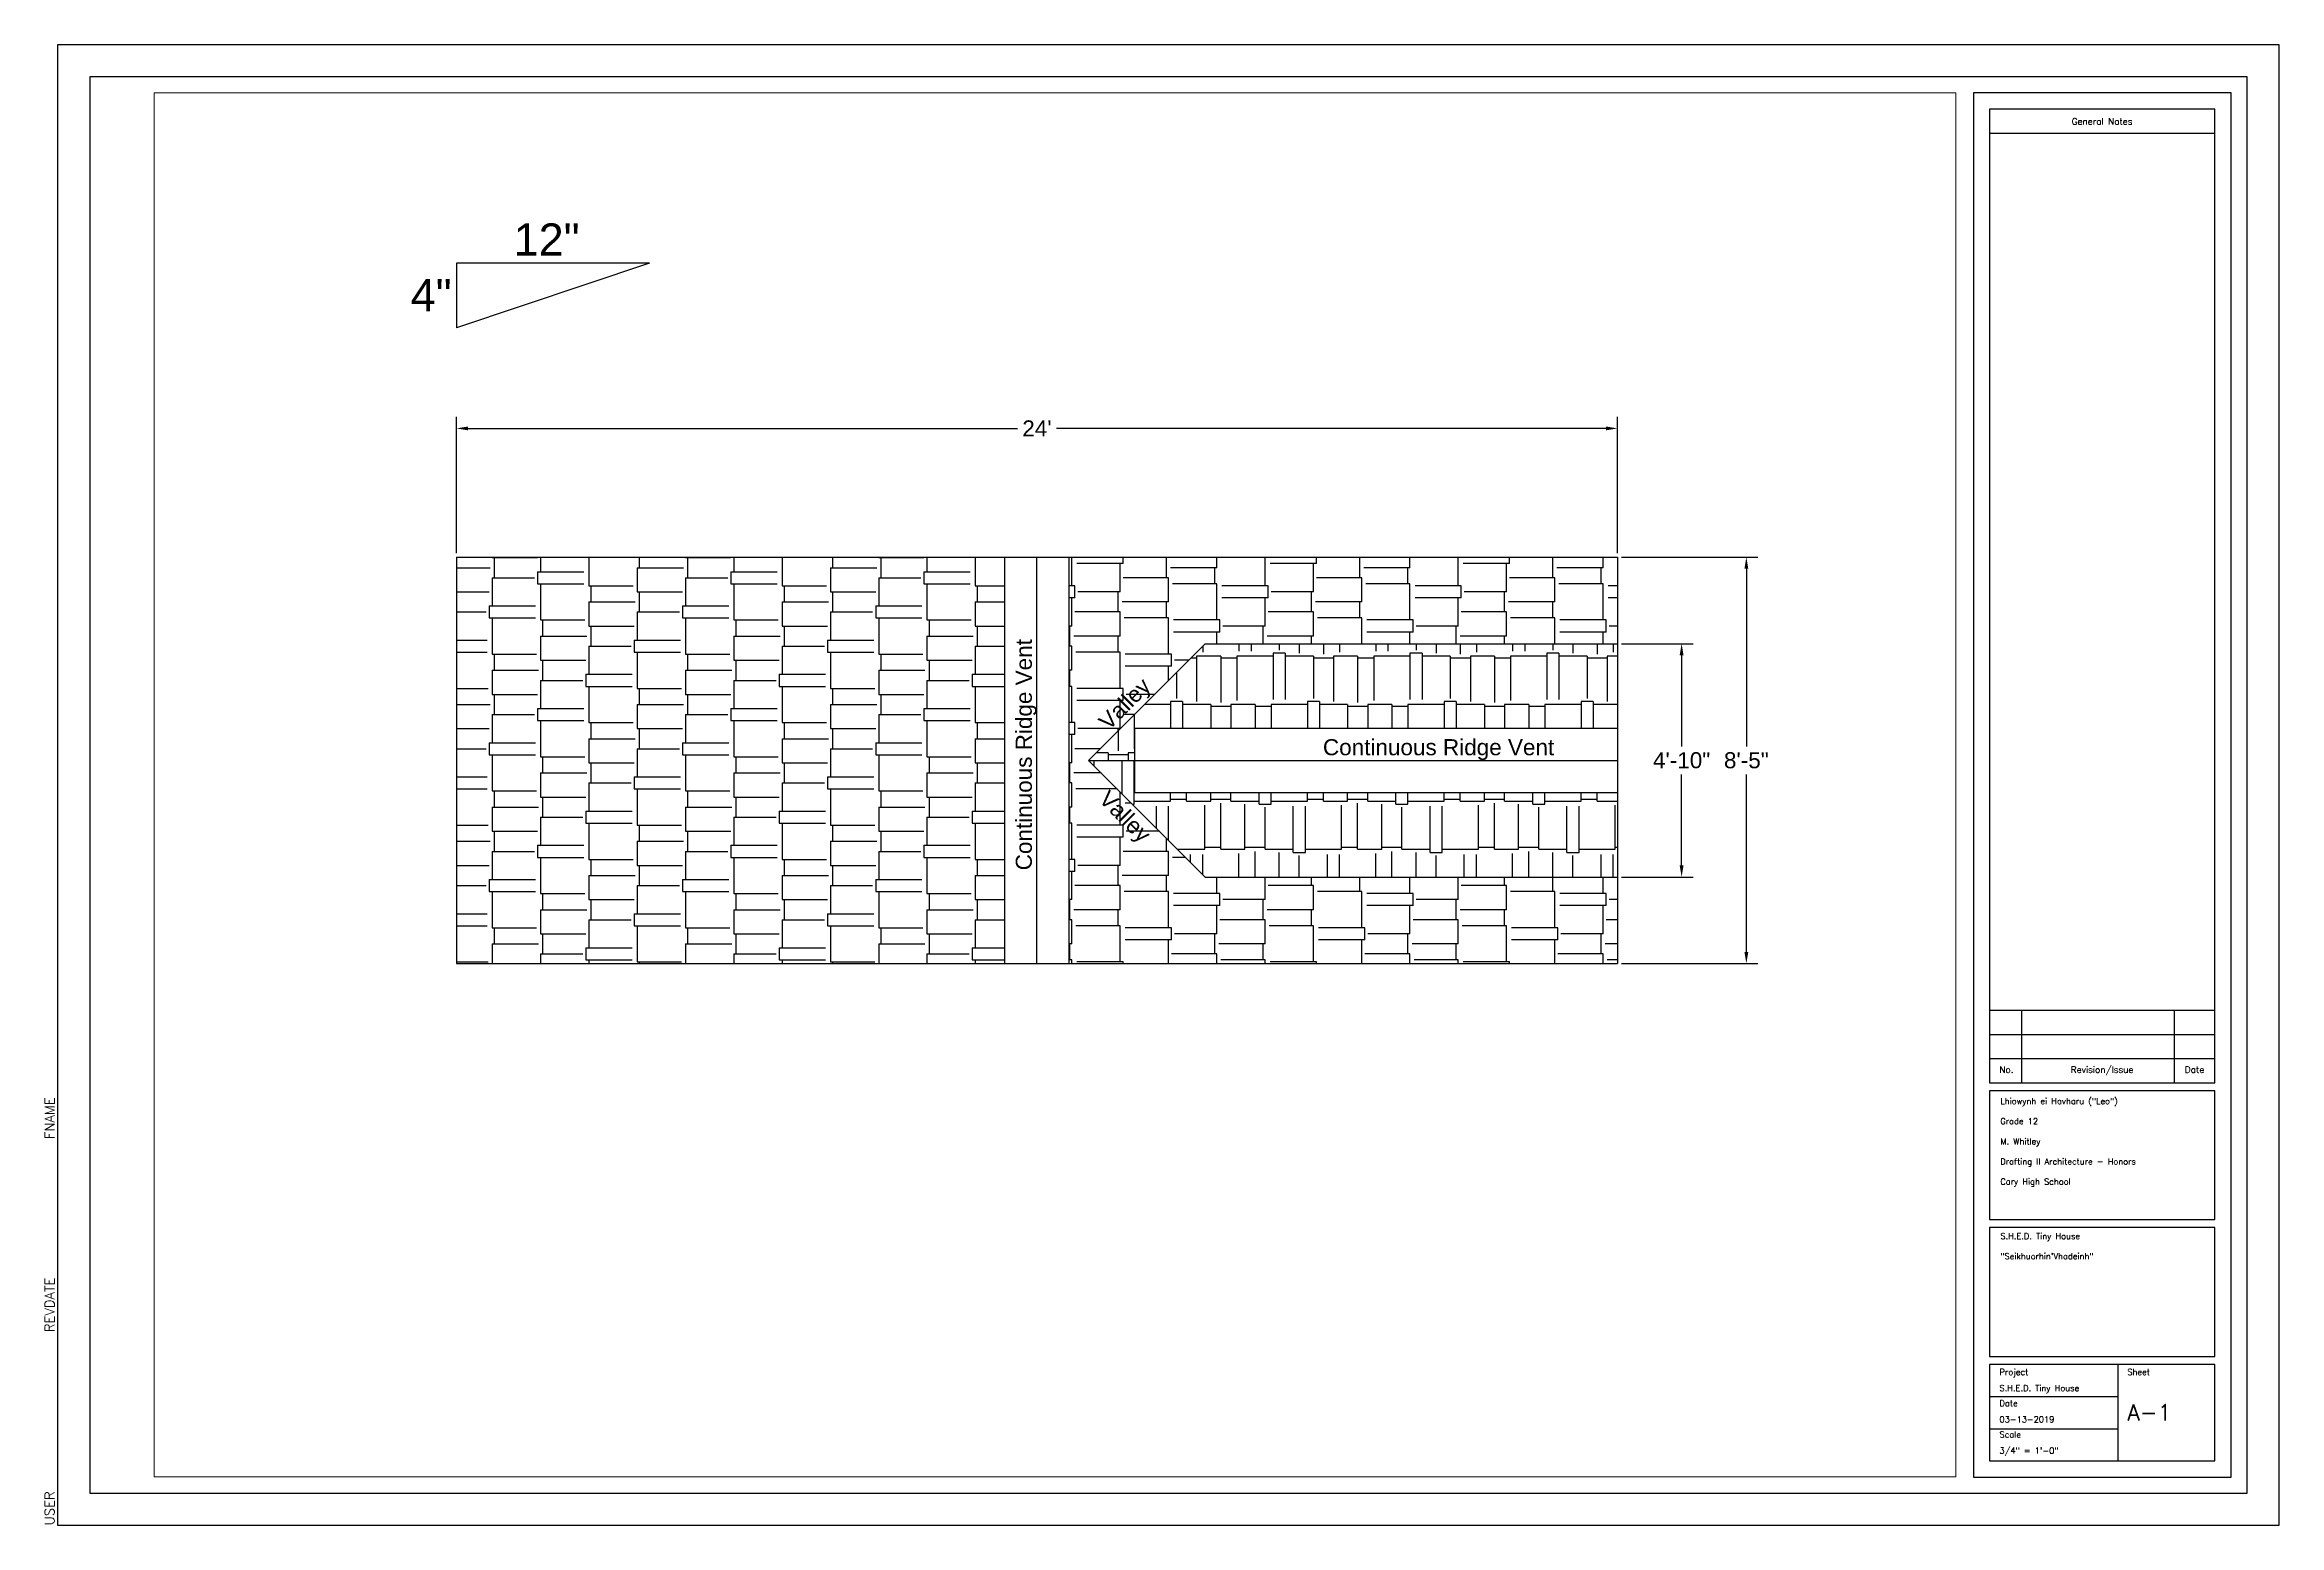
# Paper-space layout 'D-Size Layout' of a CAD drawing. Header units: inches. Extents: x 0 to 128, y -22 to 23.
# Drawn here: x -0.2 to 34.5, y 0 to 23 of the extents above.
import ezdxf
from ezdxf.enums import TextEntityAlignment as Align

# ---------------------------------------------------------------- set-up
doc = ezdxf.new("R2010")
doc.units = ezdxf.units.IN
doc.header["$LTSCALE"] = 48
doc.header["$MEASUREMENT"] = 0
doc.layers.add('Viewport', color=5, linetype='Continuous')
doc.styles.add('Roman', font='romans')
doc.styles.get("Standard").update_dxf_attribs({"font": 'arial.ttf'})
doc.dimstyles.new('Annotative', dxfattribs={"dimscale": 0, "dimtxt": 0.18, "dimasz": 0.18, "dimexe": 0.18, "dimexo": 0.0625, "dimgap": 0.09, "dimtad": 0, "dimtih": 1, "dimtoh": 1, "dimdec": 4, "dimzin": 0, "dimdsep": 46, "dimtxsty": 'Standard', "dimcen": 0.09, "dimadec": 0, "dimazin": 0, "dimtfac": 1, "dimtdec": 4, "dimtofl": 0, "dimtmove": 0, "dimatfit": 3, "dimfxl": 1, "dimtolj": 1, "dimtzin": 0, "dimarcsym": 0})

# ---------------------------------------------------------------- blocks, each defined once
blk = doc.blocks.new('*D3')
at = {"color": 0, "lineweight": -2, "transparency": 16777216}
for p, q in [((6.193, 15.101), (6.193, 17.219)), ((6.373, 17.039), (14.904, 17.039)), ((24.044, 17.039), (15.513, 17.039)), ((24.224, 15.101), (24.224, 17.219))]:
    blk.add_line(p, q, dxfattribs=at)
at = {"color": 0, "transparency": 16777216}
for points in [[(6.373, 17.069), (6.373, 17.009), (6.193, 17.039)], [(24.044, 17.069), (24.044, 17.009), (24.224, 17.039)]]:
    blk.add_solid(points, dxfattribs=at)
at = {"layer": 'Defpoints', "color": 0, "transparency": 16777216}
for p in [(24.224, 17.039), (6.193, 15.039), (24.224, 15.039)]:
    blk.add_point(p, dxfattribs=at)
at = {"color": 0, "transparency": 16777216, "insert": (15.208, 17.039), "char_height": 0.25, "attachment_point": 5}
blk.add_mtext("\\A1;24'", dxfattribs=at)
blk = doc.blocks.new('*D4')
at = {"color": 0, "lineweight": -2, "transparency": 16777216}
for p, q in [((24.286, 15.039), (26.404, 15.039)), ((26.224, 14.859), (26.224, 12.1)), ((26.224, 8.906), (26.224, 11.665)), ((24.286, 8.726), (26.404, 8.726))]:
    blk.add_line(p, q, dxfattribs=at)
at = {"color": 0, "transparency": 16777216}
for points in [[(26.194, 14.859), (26.254, 14.859), (26.224, 15.039)], [(26.194, 8.906), (26.254, 8.906), (26.224, 8.726)]]:
    blk.add_solid(points, dxfattribs=at)
at = {"layer": 'Defpoints', "color": 0, "transparency": 16777216}
for p in [(24.224, 15.039), (24.224, 8.726), (26.224, 8.726)]:
    blk.add_point(p, dxfattribs=at)
at = {"color": 0, "transparency": 16777216, "insert": (26.224, 11.883), "char_height": 0.25, "attachment_point": 5}
blk.add_mtext('\\A1;8\'-5"', dxfattribs=at)
blk = doc.blocks.new('*D5')
at = {"color": 0, "lineweight": -2, "transparency": 16777216}
for p, q in [((24.286, 13.695), (25.399, 13.695)), ((25.219, 13.515), (25.219, 12.1)), ((25.219, 10.25), (25.219, 11.665)), ((24.286, 10.07), (25.399, 10.07))]:
    blk.add_line(p, q, dxfattribs=at)
at = {"color": 0, "transparency": 16777216}
for points in [[(25.189, 13.515), (25.249, 13.515), (25.219, 13.695)], [(25.189, 10.25), (25.249, 10.25), (25.219, 10.07)]]:
    blk.add_solid(points, dxfattribs=at)
at = {"layer": 'Defpoints', "color": 0, "transparency": 16777216}
for p in [(24.224, 13.695), (24.224, 10.07), (25.219, 10.07)]:
    blk.add_point(p, dxfattribs=at)
at = {"color": 0, "transparency": 16777216, "insert": (25.219, 11.883), "char_height": 0.25, "attachment_point": 5}
blk.add_mtext('\\A1;4\'-10"', dxfattribs=at)

psp = doc.layouts.new('D-Size Layout')

# ---------------------------------------------------------------- hatches: boundary and pattern name
at = {"transparency": 33554559}
h = psp.add_hatch(dxfattribs=at)
h.set_pattern_fill('AR-RSHKE', color=256, scale=0.0625, angle=270)
h.paths.add_polyline_path([(6.19265, 15.03891), (6.19265, 8.72641), (14.70828, 8.72641), (14.70828, 15.03891)])
h = psp.add_hatch(dxfattribs=at)
h.set_pattern_fill('AR-RSHKE', color=256, scale=0.0625, angle=90)
h.paths.add_polyline_path([(24.2239, 15.03891), (15.70828, 15.03891), (15.70828, 8.72641), (24.2239, 8.72641), (24.2239, 10.07016), (17.82273, 10.07016), (16.01023, 11.88266), (17.82273, 13.69516), (24.2239, 13.69516)])
h.paths.add_polyline_path([(15.98694, 11.208), (16.77393, 10.421), (17.11706, 10.76412), (16.33006, 11.55112)], flags=24)
h.paths.add_polyline_path([(16.37344, 12.17082), (17.16044, 12.95781), (16.81731, 13.30093), (16.03032, 12.51394)], flags=25)
h = psp.add_hatch(dxfattribs=at)
h.set_pattern_fill('AR-RSHKE', color=256, scale=0.0625, angle=180)
h.paths.add_polyline_path([(24.2239, 13.69516), (17.82273, 13.69516), (16.01023, 11.88266), (16.7239, 11.88266), (16.7239, 12.38266), (24.2239, 12.38266)])
h = psp.add_hatch(dxfattribs=at)
h.set_pattern_fill('AR-RSHKE', color=256, scale=0.0625)
h.paths.add_polyline_path([(24.2239, 11.38266), (16.7239, 11.38266), (16.7239, 11.88266), (16.01023, 11.88266), (17.82273, 10.07016), (24.2239, 10.07016)])

# ---------------------------------------------------------------- linework, layer by layer
for p, q in [((34.5, 23), (0, 23)), ((0, 23), (0, 0)), ((34.5, 0), (34.5, 23)), ((34, 22.5), (0.5, 22.5)), ((0.5, 22.5), (0.5, 0.5)), ((33.75, 22.25), (29.75, 22.25)), ((29.75, 22.25), (29.75, 0.75)), ((33.75, 0.75), (33.75, 22.25)), ((34, 0.5), (34, 22.5)), ((33.5, 22), (30, 22)), ((30, 22), (30, 6.875)), ((33.5, 6.875), (33.5, 22)), ((30, 21.625), (33.5, 21.625)), ((9.19265, 19.60393), (6.19265, 19.60393)), ((6.19265, 19.60393), (6.19265, 18.60393)), ((9.19265, 19.60393), (6.19265, 18.60393)), ((6.19265, 15.03891), (24.2239, 15.03891)), ((6.19265, 15.03891), (6.19265, 8.72641)), ((14.70828, 8.72641), (14.70828, 15.03891)), ((15.20828, 8.72641), (15.20828, 15.03891)), ((15.70828, 8.72641), (15.70828, 15.03891)), ((24.2239, 15.03891), (24.2239, 8.72641)), ((16.01023, 11.88266), (17.82273, 13.69516)), ((17.82273, 13.69516), (24.2239, 13.69516)), ((16.7239, 12.38266), (16.7239, 11.38266)), ((16.7239, 12.38266), (24.2239, 12.38266)), ((16.01023, 11.88266), (24.2239, 11.88266)), ((16.01023, 11.88266), (17.82273, 10.07016)), ((16.7239, 11.38266), (24.2239, 11.38266)), ((17.82273, 10.07016), (24.2239, 10.07016)), ((6.19265, 8.72641), (24.2239, 8.72641)), ((30, 8), (33.5, 8)), ((30.5, 6.875), (30.5, 8)), ((32.875, 6.875), (32.875, 8)), ((30, 7.625), (33.5, 7.625)), ((30, 7.25), (33.5, 7.25)), ((30, 6.875), (33.5, 6.875)), ((33.5, 6.75), (30, 6.75)), ((30, 6.75), (30, 4.75)), ((33.5, 4.75), (33.5, 6.75)), ((30, 4.75), (33.5, 4.75)), ((33.5, 4.625), (30, 4.625)), ((30, 4.625), (30, 2.625)), ((33.5, 2.625), (33.5, 4.625)), ((30, 2.625), (33.5, 2.625)), ((33.5, 2.5), (30, 2.5)), ((30, 2.5), (30, 1)), ((32, 1), (32, 2.5)), ((33.5, 1), (33.5, 2.5)), ((30, 2), (32, 2)), ((30, 1.5), (32, 1.5)), ((29.75, 0.75), (33.75, 0.75)), ((30, 1), (33.5, 1)), ((0.5, 0.5), (34, 0.5)), ((0, 0), (34.5, 0))]:
    psp.add_line(p, q)

# ---------------------------------------------------------------- texts
at = {"style": 'Roman'}
for s, p in [('General Notes', (31.7483, 21.8078)), ('No.', (30.2636, 7.0784)), ('Revision/Issue', (31.7483, 7.0784)), ('Date', (33.1838, 7.0784))]:
    psp.add_text(s, height=0.1, dxfattribs=at).set_placement(p, align=Align.MIDDLE_CENTER)
for s, height, p in [('12"', 0.5, (7.08221, 19.72347)), ('4"', 0.5, (5.483, 18.86016)), ('Continuous Ridge Vent', 0.25, (19.64898, 11.96199))]:
    psp.add_text(s, height=height).set_placement(p)
for s, rotation, p in [('Continuous Ridge Vent', 90, (15.12895, 10.17493)), ('Valley', 45, (16.32147, 12.33716)), ('Valley', 315, (16.15329, 11.25997))]:
    psp.add_text(s, height=0.25, rotation=rotation).set_placement(p)
for s, height, p in [('Project', 0.09375, (30.1554, 2.3346)), ('S.H.E.D. Tiny House', 0.09375, (30.1554, 2.0846)), ('Sheet', 0.09375, (32.1399, 2.3346)), ('Date', 0.09375, (30.1554, 1.8489)), ('A-1', 0.25, (32.1399, 1.62883)), ('03-13-2019', 0.09375, (30.1554, 1.5989)), ('Scale', 0.09375, (30.1554, 1.3632)), ('3/4" = 1\'-0"', 0.09375, (30.1554, 1.1132))]:
    psp.add_text(s, height=height, dxfattribs=at).set_placement(p)
at = {"char_height": 0.09375, "attachment_point": 1, "style": 'Roman'}
for s, insert, width in [('Lhiowynh ei Havharu ("Leo")\\P\\PGrade 12\\P\\PM. Whitley\\P\\PDrafting II Architecture - Honors\\P\\PCary High School', (30.16778, 6.6361), 2.4975918), ('S.H.E.D. Tiny House\\P\\P"Seikhuorhin\'Vhadeinh"', (30.16879, 4.53985), 2.5446939)]:
    psp.add_mtext(s, dxfattribs=dict(at, insert=insert, width=width))
at = {"color": 0, "style": 'Roman', "flags": 8}
for tag, p in [('FNAME', (-0.05, 6)), ('REVDATE', (-0.05, 3)), ('USER', (-0.05, 0))]:
    psp.add_attdef(tag, p, '', height=0.15, rotation=90, dxfattribs=at)

# ---------------------------------------------------------------- dimensions: what is measured, and where the dimension line sits
dim = psp.add_linear_dim(base=(24.2239, 17.03891), p1=(6.19265, 15.03891), p2=(24.2239, 15.03891), text="24'", dimstyle='Annotative', override={"dimtxt": 0.25})
dim.commit()
dim.dimension.update_dxf_attribs({"geometry": '*D3', "text_midpoint": (15.20828, 17.03891)})
for base, p1, p2, text, picture, middle in [((26.2239, 8.72641), (24.2239, 15.03891), (24.2239, 8.72641), '8\'-5"', '*D4', (26.2239, 11.88266)), ((25.21933, 10.07016), (24.2239, 13.69516), (24.2239, 10.07016), '4\'-10"', '*D5', (25.21933, 11.88266))]:
    dim = psp.add_linear_dim(base=base, p1=p1, p2=p2, angle=90, text=text, dimstyle='Annotative', override={"dimtxt": 0.25})
    dim.commit()
    dim.dimension.update_dxf_attribs({"geometry": picture, "text_midpoint": middle})

# ---------------------------------------------------------------- viewports
at = {"layer": 'Viewport'}
psp.add_viewport(center=(15.4878, 11.50487), size=(27.97559, 21.4991025), view_center_point=(605.9666, 465.99427), view_height=1031.9569189, dxfattribs=at)

doc.saveas('drawing.dxf')
